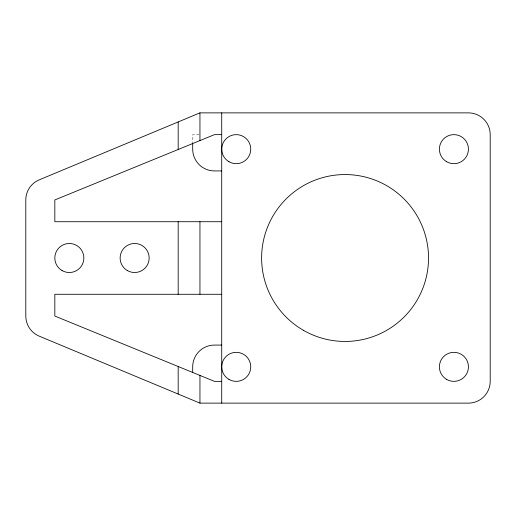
<?xml version="1.0" encoding="UTF-8"?>
<svg xmlns="http://www.w3.org/2000/svg" width="516" height="516" viewBox="0 0 516 516"><rect width="100%" height="100%" fill="white"/><g stroke="black" fill="none" stroke-linecap="round" stroke-linejoin="round"><path stroke-width="0.39" stroke-dasharray="2.58 1.94" d="M199.144 134.644L192.694 134.644L192.694 143.551"/><path stroke-width="0.77" d="M199.95 112.875L39.197 179.858A21.769 21.769 0 0 0 25.8 199.95L25.8 316.05A21.769 21.769 0 0 0 39.197 336.142L199.95 403.125L468.431 403.125A21.769 21.769 0 0 0 490.2 381.356L490.2 134.644A21.769 21.769 0 0 0 468.431 112.875L199.95 112.875L199.95 140.578M221.719 134.644L214.463 134.644L54.825 199.95L54.825 221.719L221.719 221.719M221.719 170.925L214.463 170.925A21.769 21.769 0 0 1 192.694 149.156L192.694 143.551M221.719 294.281L54.825 294.281L54.825 316.05L214.463 381.356L221.719 381.356M221.719 345.075L214.463 345.075A21.769 21.769 0 0 0 192.694 366.844L192.694 372.449M221.719 112.875L221.719 403.125M199.95 221.719L199.95 294.281M199.95 375.422L199.95 403.125M178.181 121.944L178.181 149.485M178.181 221.719L178.181 294.281M178.181 366.515L178.181 394.056M228.975 161.727A14.513 14.513 0 0 0 250.744 149.156A14.513 14.513 0 0 0 228.975 136.585A14.513 14.513 0 0 0 228.975 161.727M303.35 330.266A83.45 83.444 0 0 0 428.525 258A83.45 83.444 0 0 0 303.35 185.734A83.45 83.444 0 0 0 303.35 330.266M446.663 161.727A14.513 14.513 0 0 0 468.431 149.156A14.513 14.513 0 0 0 446.663 136.585A14.513 14.513 0 0 0 446.663 161.727M228.975 379.415A14.513 14.513 0 0 0 250.744 366.844A14.513 14.513 0 0 0 228.975 354.273A14.513 14.513 0 0 0 228.975 379.415M446.663 379.415A14.513 14.513 0 0 0 468.431 366.844A14.513 14.513 0 0 0 446.663 354.273A14.513 14.513 0 0 0 446.663 379.415M127.388 270.571A14.513 14.513 0 0 0 149.156 258A14.513 14.513 0 0 0 127.388 245.429A14.513 14.513 0 0 0 127.388 270.571M62.081 270.571A14.513 14.513 0 0 0 83.85 258A14.513 14.513 0 0 0 62.081 245.429A14.513 14.513 0 0 0 62.081 270.571"/></g></svg>
